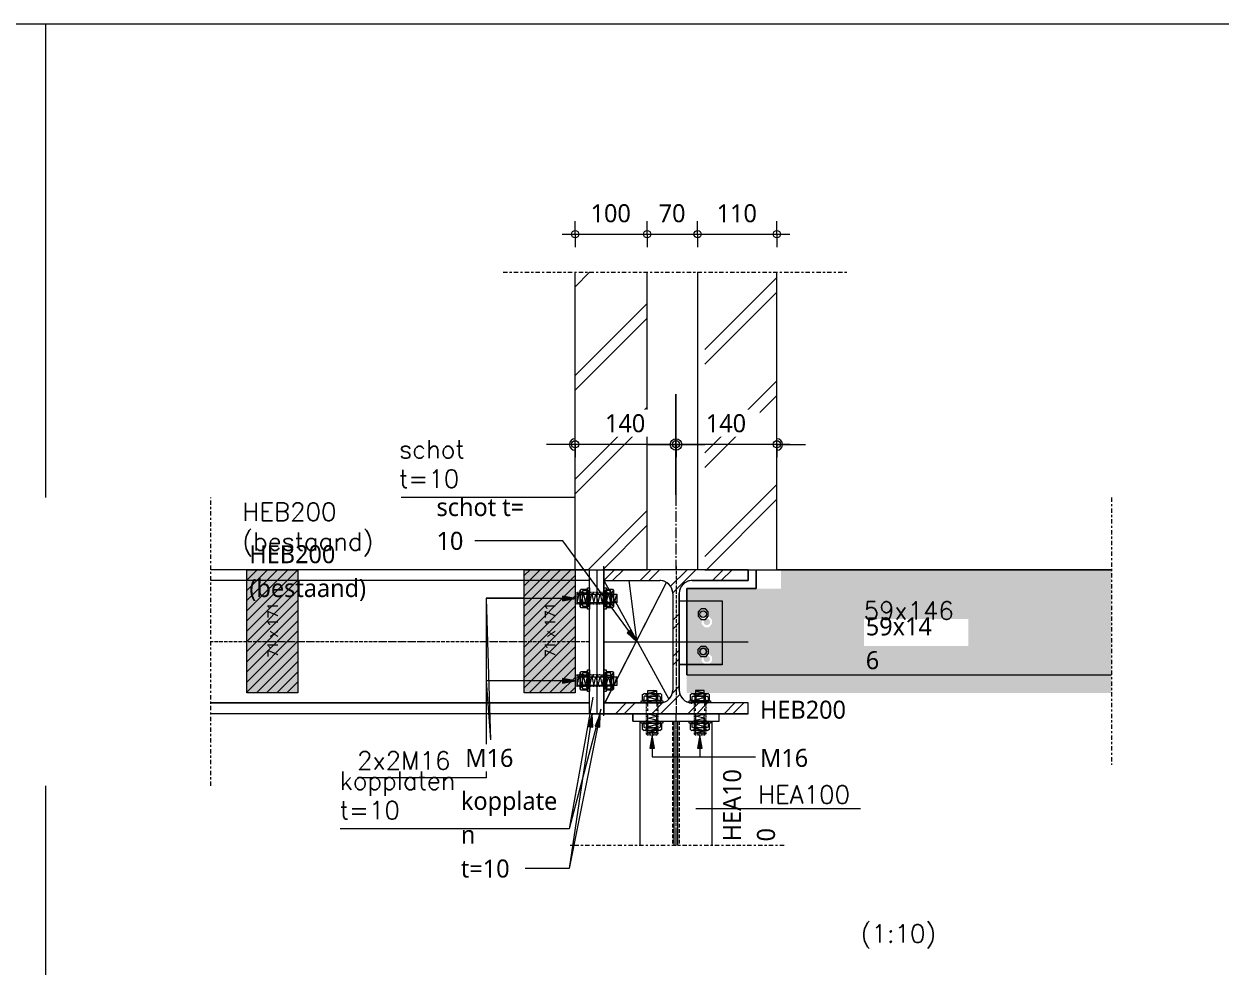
# Model space of a CAD drawing. Header units: millimetres. Extents: x -14163 to 55687, y -143 to 37302.
# Drawn here: x 20575 to 22237, y 34313 to 35622 of the extents above; entities that cross this region are included whole.
import ezdxf

# ---------------------------------------------------------------- set-up
doc = ezdxf.new("R2010")
doc.units = ezdxf.units.MM
for name, pattern in [('Dash', [6.35, 3.175, -3.175]), ('IMPORT-CENTER2 _2_', [571.5, 381, -63.5, 63.5, -63.5]), ('IMPORT-HIDDEN _3_', [190.5, 127, -63.5]), ('MV_center', [15, 6, -3, 3, -3]), ('MV_hartlijn_staal', [6.6, 5, -0.8, 0, -0.8]), ('Streep 1_1', [2, 1, -1])]:
    doc.linetypes.add(name, pattern=pattern)
for name, color, linetype, lineweight in [('A-ANNO-DIMS', 211, 'Continuous', 13), ('A-ANNO-DIMS-10', 211, 'Continuous', 13), ('A-ANNO-NOTE', 131, 'Continuous', 18), ('A-DETL', 90, 'Continuous', 13), ('A-DETL-GENF', 92, 'Continuous', 18), ('A-DETL-GENF-HDLN', 1, 'Dash', 18), ('A-DETL-IDEN', 3, 'Continuous', 18), ('A-DETL-MEDM', 33, 'Continuous', 18), ('ARCERING', 55, 'Continuous', 13), ('doorbraakdetails_dwg', 8, 'Continuous', 13), ('G-ANNO-TEXT', 231, 'Continuous', 13), ('MAATVOERING', 1, 'Continuous', 13), ('STAAL', 2, 'Continuous', 13)]:
    doc.layers.add(name, color=color, linetype=linetype, lineweight=lineweight)
doc.styles.add('RomanS', font='romans__.ttf', dxfattribs={"height": 635})
doc.styles.add('Segoe UI', font='segoeui.ttf', dxfattribs={"height": 15})
doc.styles.add('Segoe UI_3', font='segoeui.ttf', dxfattribs={"height": 25})
doc.dimstyles.new('2_5_mm', dxfattribs={"dimscale": 304.8, "dimtxt": 26.184099, "dimasz": 0.032808, "dimexe": 0.059055, "dimexo": 0.0625, "dimgap": 0.029528, "dimtad": 1, "dimdec": 0, "dimzin": 0, "dimdsep": 46, "dimtxsty": 'Segoe UI_3', "dimblk1": 'DOTBLANK', "dimblk2": 'DOTBLANK', "dimsah": 1, "dimcen": 0.09, "dimdle": 0.059055, "dimazin": 0, "dimtfac": 1, "dimtdec": 4, "dimtix": 1, "dimtmove": 0, "dimatfit": 3, "dimfxl": 0.059055, "dimfxlon": 1, "dimtvp": 1, "dimtfill": 1, "dimtolj": 1, "dimtzin": 0, "dimarcsym": 2})
pattern_1 = [(45, (0, 0), (-71.84205, 71.84205), []), (45, (20.32, 0), (-71.84205, 71.84205), [])]

# ---------------------------------------------------------------- blocks, each defined once
blk = doc.blocks.new('doorbraakdetails_dwg_MOER-5098697-Details Constructie')
at = {"layer": 'ARCERING', "color": 2}
for p, q in [((-5.08, 3.74), (-5.08, 0.32)), ((-3.81, 4.06), (3.81, 4.06)), ((-3.81, 0), (3.81, 0)), ((-2.54, 3.74), (-2.54, 0.32)), ((2.54, 3.74), (2.54, 0.32)), ((5.08, 3.74), (5.08, 0.32))]:
    blk.add_line(p, q, dxfattribs=at)
for centre, radius, start, end in [((-3.81, 1.4), 2.66, 61.49293, 118.50707), ((-3.81, 2.66), 2.66, 241.49293, 298.50707), ((0, -6.1), 10.16, 75.52249, 104.47751), ((0, 10.16), 10.16, 255.52249, 284.47751), ((3.81, 1.4), 2.66, 61.49293, 118.50707), ((3.81, 2.66), 2.66, 241.49293, 298.50707)]:
    blk.add_arc(centre, radius, start, end, dxfattribs=at)
blk = doc.blocks.new('doorbraakdetails_dwg_MOER_BOUT_MOER12-5098698-Details Constructie')
at = {"layer": 'ARCERING', "flags": 128}
blk.add_lwpolyline([(-290, 1397), (320, 1251), (-290, 1104), (320, 957), (-290, 810), (320, 664), (-290, 517), (320, 370), (-290, 224), (320, 77), (-290, -70), (320, -216), (-290, -363), (320, -510), (-290, -656), (320, -803), (-290, -950), (320, -1096), (-290, -1243), (320, -1390)], dxfattribs=at)
at = {"layer": 'MAATVOERING', "color": 2, "flags": 128}
blk.add_lwpolyline([(-290, 1397), (320, 1397), (320, -1387), (-290, -1387)], close=True, dxfattribs=at)
at = {"xscale": 112.5, "yscale": 112.5, "zscale": 112.5, "rotation": 180}
for p in [(15, 1042), (15, -538)]:
    blk.add_blockref('doorbraakdetails_dwg_MOER-5098697-Details Constructie', p, dxfattribs=at)
blk = doc.blocks.new('doorbraakdetails_dwg_HE200B-V40-Details Constructie')
at = {"layer": 'STAAL'}
for centre, start, end in [((-114.3, -167.64), 70.028763, 90), ((114.3, -167.64), 90, 109.971237), ((-114.3, -167.64), 25.028763, 64.971237), ((-114.3, -167.64), 360, 19.971237), ((114.3, -167.64), 160.028763, 180), ((114.3, -167.64), 115.028763, 154.971237), ((-114.3, -848.36), 295.028763, 334.971237), ((-114.3, -848.36), 340.028763, 0), ((114.3, -848.36), 180, 199.971237), ((114.3, -848.36), 205.028763, 244.971237), ((-114.3, -848.36), 270, 289.971237), ((114.3, -848.36), 250.028763, 270)]:
    blk.add_arc(centre, 91.44, start, end, dxfattribs=at)
blk = doc.blocks.new('doorbraakdetails_dwg_DOT2035-5098825-Details Constructie')
at = {"layer": 'MAATVOERING'}
blk.add_line((12850, 17983), (11834, 17983), dxfattribs=at)
for start, end in [(90, 180), (180, 270)]:
    blk.add_arc((12850, 17983), 203, start, end, dxfattribs=at)
blk = doc.blocks.new('doorbraakdetails_dwg_DOT2035-5098826-Details Constructie')
at = {"layer": 'MAATVOERING'}
for p, q in [((16406, 19761), (16406, 16205)), ((15898, 17983), (17422, 17983))]:
    blk.add_line(p, q, dxfattribs=at)
blk.add_circle((16406, 17983), 203, dxfattribs=at)
blk = doc.blocks.new('doorbraakdetails_dwg_DOT2035-5098827-Details Constructie')
at = {"layer": 'MAATVOERING'}
for p, q in [((16406, 16205), (16406, 19761)), ((16914, 17983), (15390, 17983))]:
    blk.add_line(p, q, dxfattribs=at)
blk.add_circle((16406, 17983), 203, dxfattribs=at)
blk = doc.blocks.new('doorbraakdetails_dwg_DOT2035-5098828-Details Constructie')
at = {"layer": 'MAATVOERING'}
blk.add_line((19962, 17983), (20978, 17983), dxfattribs=at)
for start, end in [(0, 90), (270, 360)]:
    blk.add_arc((19962, 17983), 203, start, end, dxfattribs=at)
blk = doc.blocks.new('doorbraakdetails_dwg_MOERPLAT-5098699-Details Constructie')
at = {"layer": 'STAAL', "flags": 128}
blk.add_lwpolyline([(-60, 25), (-60, -25), (-25, -63), (25, -63), (60, -25), (60, 25), (25, 63), (-25, 63)], close=True, dxfattribs=at)
at = {"layer": 'STAAL'}
blk.add_circle((0, 0), 38.1, dxfattribs=at)
blk = doc.blocks.new('doorbraakdetails_dwg_MOERPLAT-5098701-Details Constructie')
at = {"layer": 'STAAL', "flags": 128}
blk.add_lwpolyline([(-60, 25), (-60, -25), (-25, -63), (25, -63), (60, -25), (60, 25), (25, 63), (-25, 63)], close=True, dxfattribs=at)
at = {"layer": 'STAAL'}
blk.add_circle((0, 0), 38.1, dxfattribs=at)
blk = doc.blocks.new('doorbraakdetails_dwg_MOER-5098815-Details Constructie')
at = {"layer": 'ARCERING', "color": 2}
for p, q in [((-5.08, 3.74), (-5.08, 0.32)), ((-3.81, 4.06), (3.81, 4.06)), ((-3.81, 0), (3.81, 0)), ((-2.54, 3.74), (-2.54, 0.32)), ((2.54, 3.74), (2.54, 0.32)), ((5.08, 3.74), (5.08, 0.32))]:
    blk.add_line(p, q, dxfattribs=at)
for centre, radius, start, end in [((-3.81, 1.4), 2.66, 61.49293, 118.50707), ((-3.81, 2.66), 2.66, 241.49293, 298.50707), ((0, -6.1), 10.16, 75.52249, 104.47751), ((0, 10.16), 10.16, 255.52249, 284.47751), ((3.81, 1.4), 2.66, 61.49293, 118.50707), ((3.81, 2.66), 2.66, 241.49293, 298.50707)]:
    blk.add_arc(centre, radius, start, end, dxfattribs=at)
blk = doc.blocks.new('doorbraakdetails_dwg_A$C66DC2368-5098831-Details Constructie')
at = {"layer": 'ARCERING'}
h = blk.add_hatch(color=8, dxfattribs=at)
h.paths.add_polyline_path([(31759, 9225), (31759, 13568), (20108, 13568), (20108, 12904), (16785, 12904), (16785, 9225), (28853, 9225)])
h.paths.add_polyline_path([(17569, 10235), (17416, 10235), (17313, 10347), (17313, 10500), (17416, 10612), (17569, 10612), (17672, 10500), (17672, 10347)])
h.paths.add_polyline_path([(17493, 10309), (17522, 10313), (17550, 10325), (17573, 10343), (17592, 10366), (17603, 10394), (17607, 10424), (17603, 10453), (17592, 10481), (17573, 10504), (17550, 10523), (17522, 10534), (17493, 10538), (17463, 10534), (17436, 10523), (17412, 10504), (17394, 10481), (17382, 10453), (17378, 10424), (17382, 10394), (17394, 10366), (17412, 10343), (17436, 10325), (17463, 10313)])
h.paths.add_polyline_path([(23041, 10875), (23041, 11828), (26715, 11828), (26715, 10875)])
h.paths.add_polyline_path([(17569, 11542), (17416, 11542), (17313, 11655), (17313, 11807), (17416, 11920), (17569, 11920), (17672, 11807), (17672, 11655)])
h.paths.add_polyline_path([(17493, 11617), (17522, 11621), (17550, 11632), (17573, 11650), (17592, 11674), (17603, 11701), (17607, 11731), (17603, 11761), (17592, 11788), (17573, 11812), (17550, 11830), (17522, 11841), (17493, 11845), (17463, 11841), (17436, 11830), (17412, 11812), (17394, 11788), (17382, 11761), (17378, 11731), (17382, 11701), (17394, 11674), (17412, 11650), (17436, 11632), (17463, 11621)])
at = {"layer": 'ARCERING', "linetype": 'IMPORT-CENTER2 _2_'}
for p, q in [((16406, 16205), (16406, 13568)), ((16406, 8488), (16406, 3848))]:
    blk.add_line(p, q, dxfattribs=at)
at = {"layer": 'ARCERING', "flags": 128}
for points in [[(15620, 8869), (15409, 8920), (15714, 8993), (15409, 9067), (15714, 9140), (15409, 9213), (15714, 9287), (15627, 9308)], [(17191, 8869), (17402, 8920), (17098, 8993), (17402, 9067), (17098, 9140), (17402, 9213), (17098, 9287), (17184, 9308)], [(15714, 7820), (15409, 7893), (15714, 7967), (15409, 8040), (15714, 8113), (15409, 8187), (15714, 8260), (15409, 8333), (15714, 8407), (15409, 8480), (15443, 8488)], [(17098, 7820), (17402, 7893), (17098, 7967), (17402, 8040), (17098, 8113), (17402, 8187), (17098, 8260), (17402, 8333), (17098, 8407), (17402, 8480), (17369, 8488)]]:
    blk.add_lwpolyline(points, dxfattribs=at)
at = {"layer": 'MAATVOERING'}
for p, q in [((15390, 17983), (15898, 17983)), ((16914, 17983), (17422, 17983)), ((12850, 16118), (6718, 16118)), ((15025, 11071), (14751, 13187)), ((11046, 9648), (9708, 9648)), ((13754, 8655), (12634, 4439)), ((22910, 5144), (17102, 5144))]:
    blk.add_line(p, q, dxfattribs=at)
at = {"layer": 'MAATVOERING', "color": 2}
for p, q in [((15714, 8488), (15714, 7820)), ((17098, 8488), (17098, 7820))]:
    blk.add_line(p, q, dxfattribs=at)
at = {"layer": 'MAATVOERING', "flags": 128}
for points in [[(11046, 12560), (9708, 12560), (9708, 6239), (5172, 6239)], [(13478, 9074), (12634, 4439), (4564, 4439)]]:
    blk.add_lwpolyline(points, dxfattribs=at)
at = {"layer": 'MAATVOERING', "color": 2, "flags": 128}
for points in [[(15409, 8869), (15409, 9308), (15714, 9308), (15714, 8869)], [(17402, 8869), (17402, 9308), (17098, 9308), (17098, 8869)], [(15714, 7820), (15409, 7820), (15409, 8488)], [(17098, 7820), (17402, 7820), (17402, 8488)]]:
    blk.add_lwpolyline(points, dxfattribs=at)
at = {"layer": 'STAAL', "color": 1}
for p, q in [((1267, 13568), (0, 13568)), ((11046, 13568), (3070, 13568)), ((1267, 13187), (0, 13187)), ((11046, 13187), (3070, 13187)), ((13358, 13187), (12850, 13187)), ((13358, 8869), (0, 8869)), ((13358, 8488), (0, 8488))]:
    blk.add_line(p, q, dxfattribs=at)
at = {"layer": 'STAAL'}
for p, q in [((13612, 13568), (13612, 8488)), ((31759, 13568), (19962, 13568)), ((13866, 13187), (13866, 8869)), ((13866, 13187), (16157, 9003)), ((13895, 8869), (16074, 13117)), ((15136, 8234), (15136, 3848)), ((17676, 8234), (17676, 3848))]:
    blk.add_line(p, q, dxfattribs=at)
at = {"layer": 'STAAL', "linetype": 'IMPORT-HIDDEN _3_'}
for p, q in [((16287, 8234), (16287, 3848)), ((16524, 8234), (16524, 3848))]:
    blk.add_line(p, q, dxfattribs=at)
at = {"layer": 'STAAL', "flags": 128}
for points in [[(13866, 8488), (13358, 8488), (13358, 13568)], [(19228, 13568), (19228, 12904), (16785, 12904), (16785, 9860), (31759, 9860)], [(16520, 12466), (18034, 12466), (18034, 10221), (16520, 10221)], [(14882, 8488), (14882, 8234), (17930, 8234), (17930, 8488)]]:
    blk.add_lwpolyline(points, dxfattribs=at)
for name in ['doorbraakdetails_dwg_DOT2035-5098827-Details Constructie', 'doorbraakdetails_dwg_DOT2035-5098826-Details Constructie', 'doorbraakdetails_dwg_DOT2035-5098825-Details Constructie', 'doorbraakdetails_dwg_DOT2035-5098828-Details Constructie']:
    blk.add_blockref(name, (0, 0))
for name, p, xscale, yscale, zscale in [('doorbraakdetails_dwg_HE200B-V40-Details Constructie', (16406, 13568), 5, 5, 5), ('doorbraakdetails_dwg_MOERPLAT-5098699-Details Constructie', (17366, 12002), 3, 3, 3), ('doorbraakdetails_dwg_MOER-5098697-Details Constructie', (15561, 8883), 56.25, 56.25, 56.25), ('doorbraakdetails_dwg_MOER-5098697-Details Constructie', (15561, 7998), 56.25, 56.25, 56.25)]:
    blk.add_blockref(name, p, dxfattribs=dict(xscale=xscale, yscale=yscale, zscale=zscale))
at = {"xscale": 0.5000000000000001, "yscale": 0.5000000000000001, "zscale": 0.5000000000000001, "rotation": 90}
for p in [(13621, 12548), (13621, 9636)]:
    blk.add_blockref('doorbraakdetails_dwg_MOER_BOUT_MOER12-5098698-Details Constructie', p, dxfattribs=at)
at = {"extrusion": (0, 0, -1), "xscale": 3, "yscale": 3, "zscale": -3, "rotation": 180}
blk.add_blockref('doorbraakdetails_dwg_MOERPLAT-5098701-Details Constructie', (-17366, 10685), dxfattribs=at)
at = {"extrusion": (0, 0, -1), "xscale": 56.25, "yscale": 56.25, "zscale": -56.25}
for p in [(-17250, 8883), (-17250, 7998)]:
    blk.add_blockref('doorbraakdetails_dwg_MOER-5098815-Details Constructie', p, dxfattribs=at)
at = {"layer": 'MAATVOERING', "color": 2, "char_height": 635, "attachment_point": 1, "line_spacing_factor": 0.983083, "style": 'RomanS'}
for s, insert, width in [('schot\\Pt=10', (6641, 18131), 3147.24), ('HEB200\\P(bestaand)', (1111, 15926), 6294.47), ('59x146', (23023, 12443), 4299.42), ('HEB200', (19305, 9063), 4670.59), ('2x2M16', (5161, 7160), 4446.34), ('kopplaten\\Pt=10', (4547, 6451), 5559.86), ('HEA100', (19305, 5961), 4415.41), ('(1:10)', (22917, 1062), 3618.94)]:
    blk.add_mtext(s, dxfattribs=dict(at, insert=insert, width=width))
blk = doc.blocks.new('doorbraakdetails_dwg-4168051-Details Constructie')
at = {"layer": 'MAATVOERING'}
for p, q in [((114199, 223774), (242241, 223774)), ((135605, 207079), (135605, 223774)), ((135605, 176354), (135605, 196919))]:
    blk.add_line(p, q, dxfattribs=at)
blk.add_blockref('doorbraakdetails_dwg_A$C66DC2368-5098831-Details Constructie', (141426, 190971))
blk = doc.blocks.new('28 Staalprofielen- IPE_HEA_HEB 2d - HEB200-V89-Details Constructie')
at = {"layer": 'A-DETL-GENF', "lineweight": 13}
h = blk.add_hatch(dxfattribs=at)
h.set_pattern_fill('FP_175', color=256, style=0, pattern_type=2)
h.set_pattern_definition([(45, (-21480.27, -34764.66), (-25.144717, 25.144717), []), (45, (-21480.27, -34726.56), (-25.144717, 25.144717), [])])
h.paths.add_polyline_path([(-100, -100), (100, -100), (100, -85), (22.5, -85), (17.8, -84.4), (13.5, -82.6), (9.8, -79.7), (6.9, -76), (5.1, -71.7), (4.5, -67), (4.5, 67), (5.1, 71.7), (6.9, 76), (9.8, 79.7), (13.5, 82.6), (17.8, 84.4), (22.5, 85), (100, 85), (100, 100), (-100, 100), (-100, 85), (-22.5, 85), (-17.8, 84.4), (-13.5, 82.6), (-9.8, 79.7), (-6.9, 76), (-5.1, 71.7), (-4.5, 67), (-4.5, -67), (-5.1, -71.7), (-6.9, -76), (-9.8, -79.7), (-13.5, -82.6), (-17.8, -84.4), (-22.5, -85), (-100, -85), (-100, -94.9)])
at = {"layer": 'A-DETL-GENF'}
for p, q in [((100, 100), (-100, 100)), ((-100, 100), (-100, 85)), ((100, 100), (-100, 100)), ((-100, 100), (-100, 85)), ((100, 85), (100, 100)), ((100, 100), (100, 85)), ((-100, 85), (-22.5, 85)), ((-100, 85), (-22.5, 85)), ((22.5, 85), (100, 85)), ((100, 85), (22.5, 85)), ((-4.5, 67), (-4.5, -67)), ((-4.5, 67), (-4.5, -67)), ((4.5, -67), (4.5, 67)), ((4.5, 67), (4.5, -67)), ((-100, 0), (100, 0)), ((-22.5, -85), (-100, -85)), ((-100, -85), (-100, -100)), ((-100, -100), (-100, -85)), ((-100, -85), (-22.5, -85)), ((100, -85), (22.5, -85)), ((100, -85), (22.5, -85)), ((100, -100), (100, -85)), ((100, -100), (100, -85)), ((-100, -100), (100, -100)), ((100, -100), (-100, -100))]:
    blk.add_line(p, q, dxfattribs=at)
at = {"layer": 'A-DETL-GENF', "linetype": 'MV_hartlijn_staal', "lineweight": 13}
blk.add_line((0, 105), (0, -100), dxfattribs=at)
at = {"layer": 'A-DETL-GENF'}
for centre, start, end in [((-22.5, 67), 0, 90), ((-22.5, 67), 360, 90), ((22.5, 67), 90, 180), ((22.5, 67), 90, 180), ((-22.5, -67), 270, 0), ((-22.5, -67), 270, 0), ((22.5, -67), 180, 270), ((22.5, -67), 180, 270)]:
    blk.add_arc(centre, 18, start, end, dxfattribs=at)
blk = doc.blocks.new('00 hout_rechthoekig_sls - Vuren 71x171-4309823-Details Constructie')
at = {"layer": 'A-DETL-GENF', "lineweight": 13}
blk.add_hatch(color=256, dxfattribs=at).paths.add_polyline_path([(0, -71), (171, -71), (171, 0), (0, 0)])
at = {"layer": 'A-DETL-MEDM', "lineweight": 13}
h = blk.add_hatch(dxfattribs=at)
h.set_pattern_fill('FP_176', color=256, style=0, pattern_type=2)
h.set_pattern_definition([(315, (-34693.661, 20884.263), (7.0710678, 7.0710678), [])])
h.paths.add_polyline_path([(0, -71), (171, -71), (171, 0), (0, 0)])
at = {"layer": 'A-DETL-MEDM'}
for p, q in [((0, 0), (171, 0)), ((0, -71), (0, 0)), ((171, 0), (171, -71)), ((171, 0), (171, -71)), ((171, 0), (171, -71)), ((171, -71), (0, -71)), ((171, -71), (0, -71))]:
    blk.add_line(p, q, dxfattribs=at)
blk = doc.blocks.new('00 hout_rechthoekig_sls - Vuren 71x171-V90-Details Constructie')
at = {"layer": 'A-DETL-GENF', "lineweight": 13}
blk.add_hatch(color=256, dxfattribs=at).paths.add_polyline_path([(0, -71), (171, -71), (171, 0), (0, 0)])
at = {"layer": 'A-DETL-MEDM', "lineweight": 13}
h = blk.add_hatch(dxfattribs=at)
h.set_pattern_fill('FP_177', color=256, style=0, pattern_type=2)
h.set_pattern_definition([(315, (-34693.661, 21269.271), (7.0710678, 7.0710678), [])])
h.paths.add_polyline_path([(0, -71), (171, -71), (171, 0), (0, 0)])
at = {"layer": 'A-DETL-MEDM'}
for p, q in [((0, 0), (171, 0)), ((0, -71), (0, 0)), ((171, 0), (171, -71)), ((171, 0), (171, -71)), ((171, 0), (171, -71)), ((171, -71), (0, -71)), ((171, -71), (0, -71))]:
    blk.add_line(p, q, dxfattribs=at)
blk = doc.blocks.new('00 bout_moer - M16-4299269-Details Constructie')
at = {"layer": 'A-DETL-GENF'}
for p, q in [((-13, 11.6), (-11.7, 13)), ((-13, 11.6), (-11.1, 7.4)), ((-13, -11.1), (-13, 11.6)), ((-11.1, 7.4), (-13, 3.2)), ((-13, 3.2), (-13, -3.2)), ((-11.7, 13), (-4, 13)), ((-11.1, 7.4), (-4.6, 7.4)), ((-4.6, 7.4), (-2.8, 11.6)), ((-2.8, 3.2), (-4.6, 7.4)), ((-4, 13), (-2.8, 11.6)), ((-2.8, 0), (-2.8, 14.9)), ((-2.8, 14.9), (0, 14.9)), ((-2.8, 11.6), (-2.8, 0)), ((-2.8, -3.2), (-2.8, 3.2)), ((-2.8, -14.9), (-2.8, 0)), ((-2.8, 0), (-2.8, -11.1)), ((0, 14.9), (0, -14.9)), ((25, -14.9), (25, 14.9)), ((25, 14.9), (27.8, 14.9)), ((27.8, 14.9), (27.8, 0)), ((27.8, 11.1), (29.2, 13)), ((27.8, 0), (27.8, 11.1)), ((27.8, 11.1), (29.6, 7.2)), ((29.6, 7.2), (27.8, 3.2)), ((27.8, 3.2), (27.8, -3.2)), ((27.8, -11.6), (27.8, 0)), ((27.8, 0), (27.8, -14.9)), ((29.2, 13), (36.8, 13)), ((36.1, 7.2), (29.6, 7.2)), ((36.1, 7.2), (38, 11.1)), ((38, 3.2), (36.1, 7.2)), ((36.8, 13), (38, 11.1)), ((38, 11.1), (38, -11.6)), ((38, -3.2), (38, 3.2)), ((-13, -3.2), (-11.1, -7.2)), ((-11.1, -7.2), (-13, -11.1)), ((-11.8, -13), (-13, -11.1)), ((-4.2, -13), (-11.8, -13)), ((-11.1, -7.2), (-4.6, -7.2)), ((-4.6, -7.2), (-2.8, -3.2)), ((-2.8, -11.1), (-4.6, -7.2)), ((-2.8, -11.1), (-4.2, -13)), ((0, -14.9), (-2.8, -14.9)), ((27.8, -14.9), (25, -14.9)), ((27.8, -3.2), (29.6, -7.4)), ((29.6, -7.4), (27.8, -11.6)), ((29, -13), (27.8, -11.6)), ((36.7, -13), (29, -13)), ((36.1, -7.4), (29.6, -7.4)), ((36.1, -7.4), (38, -3.2)), ((38, -11.6), (36.1, -7.4)), ((38, -11.6), (36.7, -13))]:
    blk.add_line(p, q, dxfattribs=at)
at = {"layer": 'A-DETL-GENF', "linetype": 'Streep 1_1', "lineweight": 13}
for p, q in [((0, 8), (42.7, 8)), ((44.7, 6.5), (42.7, 8)), ((42.7, -8), (42.7, 8)), ((44.7, 6.5), (44.7, -6.5)), ((0, -8), (42.7, -8)), ((44.7, -6.5), (42.7, -8))]:
    blk.add_line(p, q, dxfattribs=at)
at = {"layer": 'A-DETL-GENF-HDLN'}
for p, q in [((0, 8), (1.5, 6.5)), ((0, 8), (0, -8)), ((1.5, 6.5), (42.7, 6.5)), ((0, -8), (1.5, -6.5)), ((1.5, -6.5), (42.7, -6.5))]:
    blk.add_line(p, q, dxfattribs=at)
blk = doc.blocks.new('00 bout_moer - M16-4299270-Details Constructie')
at = {"layer": 'A-DETL-GENF'}
for p, q in [((-13, 11.6), (-11.7, 13)), ((-13, 11.6), (-11.1, 7.4)), ((-13, -11.1), (-13, 11.6)), ((-11.1, 7.4), (-13, 3.2)), ((-13, 3.2), (-13, -3.2)), ((-11.7, 13), (-4, 13)), ((-11.1, 7.4), (-4.6, 7.4)), ((-4.6, 7.4), (-2.8, 11.6)), ((-2.8, 3.2), (-4.6, 7.4)), ((-4, 13), (-2.8, 11.6)), ((-2.8, 0), (-2.8, 14.9)), ((-2.8, 14.9), (0, 14.9)), ((-2.8, 11.6), (-2.8, 0)), ((-2.8, -3.2), (-2.8, 3.2)), ((-2.8, -14.9), (-2.8, 0)), ((-2.8, 0), (-2.8, -11.1)), ((0, 14.9), (0, -14.9)), ((20, -14.9), (20, 14.9)), ((20, 14.9), (22.8, 14.9)), ((22.8, 14.9), (22.8, 0)), ((22.8, 11.1), (24.2, 13)), ((22.8, 0), (22.8, 11.1)), ((22.8, 11.1), (24.6, 7.2)), ((24.6, 7.2), (22.8, 3.2)), ((22.8, 3.2), (22.8, -3.2)), ((22.8, -11.6), (22.8, 0)), ((22.8, 0), (22.8, -14.9)), ((24.2, 13), (31.8, 13)), ((31.1, 7.2), (24.6, 7.2)), ((31.1, 7.2), (33, 11.1)), ((33, 3.2), (31.1, 7.2)), ((31.8, 13), (33, 11.1)), ((33, 11.1), (33, -11.6)), ((33, -3.2), (33, 3.2)), ((-13, -3.2), (-11.1, -7.2)), ((-11.1, -7.2), (-13, -11.1)), ((-11.8, -13), (-13, -11.1)), ((-4.2, -13), (-11.8, -13)), ((-11.1, -7.2), (-4.6, -7.2)), ((-4.6, -7.2), (-2.8, -3.2)), ((-2.8, -11.1), (-4.6, -7.2)), ((-2.8, -11.1), (-4.2, -13)), ((0, -14.9), (-2.8, -14.9)), ((22.8, -14.9), (20, -14.9)), ((22.8, -3.2), (24.6, -7.4)), ((24.6, -7.4), (22.8, -11.6)), ((24, -13), (22.8, -11.6)), ((31.7, -13), (24, -13)), ((31.1, -7.4), (24.6, -7.4)), ((31.1, -7.4), (33, -3.2)), ((33, -11.6), (31.1, -7.4)), ((33, -11.6), (31.7, -13))]:
    blk.add_line(p, q, dxfattribs=at)
at = {"layer": 'A-DETL-GENF', "linetype": 'Streep 1_1', "lineweight": 13}
for p, q in [((0, 8), (37.7, 8)), ((39.7, 6.5), (37.7, 8)), ((37.7, -8), (37.7, 8)), ((39.7, 6.5), (39.7, -6.5)), ((0, -8), (37.7, -8)), ((39.7, -6.5), (37.7, -8))]:
    blk.add_line(p, q, dxfattribs=at)
at = {"layer": 'A-DETL-GENF-HDLN'}
for p, q in [((0, 8), (1.5, 6.5)), ((0, 8), (0, -8)), ((1.5, 6.5), (37.7, 6.5)), ((0, -8), (1.5, -6.5)), ((1.5, -6.5), (37.7, -6.5))]:
    blk.add_line(p, q, dxfattribs=at)
blk = doc.blocks.new('NLRS_00_DI_maskeer - Type 1-4234634-Details Constructie')
at = {"layer": 'A-DETL-GENF', "linetype": 'MV_center'}
blk.add_line((200, 0), (-100, 0), dxfattribs=at)
blk = doc.blocks.new('NLRS_00_DI_maskeer - Type 1-4234390-Details Constructie')
at = {"layer": 'A-DETL-GENF', "linetype": 'MV_center'}
blk.add_line((271, 0), (-100, 0), dxfattribs=at)
blk = doc.blocks.new('NLRS_00_DI_maskeer - Type 1-4234650-Details Constructie')
at = {"layer": 'A-DETL-GENF', "linetype": 'MV_center'}
blk.add_line((380, 0), (-100, 0), dxfattribs=at)
blk = doc.blocks.new('NLRS_00_DI_maskeer - Type 1-4234382-Details Constructie')
at = {"layer": 'A-DETL-GENF', "linetype": 'MV_center'}
blk.add_line((300, 0), (-100, 0), dxfattribs=at)
blk = doc.blocks.new('DIMBLOCK166-Details Constructie')
at = {"layer": 'A-ANNO-DIMS-10'}
for p, q in [((21340.3, 35330.2), (21340.3, 35348.2)), ((21440.3, 35330.2), (21440.3, 35348.2)), ((21322.3, 35330.2), (21440.3, 35330.2)), ((21340.3, 35330.2), (21340.3, 35312.2)), ((21440.3, 35330.2), (21440.3, 35312.2))]:
    blk.add_line(p, q, dxfattribs=at)
for centre in [(21340.3, 35330.2), (21440.3, 35330.2)]:
    blk.add_circle(centre, 5, dxfattribs=at)
at = {"layer": 'A-ANNO-DIMS-10', "color": 0, "insert": (21361.7, 35371.8), "char_height": 25, "width": 68.555, "attachment_point": 1, "line_spacing_factor": 1.142579, "style": 'Segoe UI_3', "bg_fill": 3, "box_fill_scale": 1.25, "bg_fill_color": 9, "bg_fill_true_color": 13158600, "bg_fill_transparency": 0}
blk.add_mtext('100', dxfattribs=at)
blk = doc.blocks.new('_DotBlank')
at = {"color": 0, "linetype": 'ByBlock', "lineweight": -2}
blk.add_line((-0.5, 0), (-1, 0), dxfattribs=at)
blk.add_circle((0, 0), 0.5, dxfattribs=at)
blk = doc.blocks.new('DIMBLOCK167-Details Constructie')
at = {"layer": 'A-ANNO-DIMS-10'}
for p, q in [((21440.3, 35330.2), (21440.3, 35348.2)), ((21510.3, 35330.2), (21510.3, 35348.2)), ((21440.3, 35330.2), (21510.3, 35330.2)), ((21440.3, 35330.2), (21440.3, 35312.2)), ((21510.3, 35330.2), (21510.3, 35312.2))]:
    blk.add_line(p, q, dxfattribs=at)
for centre in [(21440.3, 35330.2), (21510.3, 35330.2)]:
    blk.add_circle(centre, 5, dxfattribs=at)
at = {"layer": 'A-ANNO-DIMS-10', "color": 0, "insert": (21456.2, 35371.8), "char_height": 25, "width": 45.703, "attachment_point": 1, "line_spacing_factor": 1.142579, "style": 'Segoe UI_3', "bg_fill": 3, "box_fill_scale": 1.25, "bg_fill_color": 9, "bg_fill_true_color": 13158600, "bg_fill_transparency": 0}
blk.add_mtext('70', dxfattribs=at)
blk = doc.blocks.new('DIMBLOCK168-Details Constructie')
at = {"layer": 'A-ANNO-DIMS-10'}
for p, q in [((21510.3, 35330.2), (21510.3, 35348.2)), ((21620.3, 35330.2), (21620.3, 35348.2)), ((21510.3, 35330.2), (21638.3, 35330.2)), ((21510.3, 35330.2), (21510.3, 35312.2)), ((21620.3, 35330.2), (21620.3, 35312.2))]:
    blk.add_line(p, q, dxfattribs=at)
for centre in [(21510.3, 35330.2), (21620.3, 35330.2)]:
    blk.add_circle(centre, 5, dxfattribs=at)
at = {"layer": 'A-ANNO-DIMS-10', "color": 0, "insert": (21536.7, 35371.8), "char_height": 25, "width": 68.555, "attachment_point": 1, "line_spacing_factor": 1.142579, "style": 'Segoe UI_3', "bg_fill": 3, "box_fill_scale": 1.25, "bg_fill_color": 9, "bg_fill_true_color": 13158600, "bg_fill_transparency": 0}
blk.add_mtext('110', dxfattribs=at)
blk = doc.blocks.new('DIMBLOCK169-Details Constructie')
at = {"layer": 'A-ANNO-DIMS-10'}
for p, q in [((21340.3, 35038.7), (21340.3, 35056.7)), ((21480.3, 35038.7), (21480.3, 35056.7)), ((21322.3, 35038.7), (21480.3, 35038.7)), ((21340.3, 35038.7), (21340.3, 35020.7)), ((21480.3, 35038.7), (21480.3, 35020.7))]:
    blk.add_line(p, q, dxfattribs=at)
for centre in [(21340.3, 35038.7), (21480.3, 35038.7)]:
    blk.add_circle(centre, 5, dxfattribs=at)
at = {"layer": 'A-ANNO-DIMS-10', "color": 0, "insert": (21381.7, 35080.4), "char_height": 25, "width": 68.555, "attachment_point": 1, "line_spacing_factor": 1.142579, "style": 'Segoe UI_3', "bg_fill": 3, "box_fill_scale": 1.25, "bg_fill_color": 9, "bg_fill_true_color": 13158600, "bg_fill_transparency": 0}
blk.add_mtext('140', dxfattribs=at)
blk = doc.blocks.new('DIMBLOCK170-Details Constructie')
at = {"layer": 'A-ANNO-DIMS-10'}
for p, q in [((21480.3, 35038.7), (21480.3, 35056.7)), ((21620.3, 35038.7), (21620.3, 35056.7)), ((21480.3, 35038.7), (21638.3, 35038.7)), ((21480.3, 35038.7), (21480.3, 35020.7)), ((21620.3, 35038.7), (21620.3, 35020.7))]:
    blk.add_line(p, q, dxfattribs=at)
for centre in [(21480.3, 35038.7), (21620.3, 35038.7)]:
    blk.add_circle(centre, 5, dxfattribs=at)
at = {"layer": 'A-ANNO-DIMS-10', "color": 0, "insert": (21521.7, 35080.4), "char_height": 25, "width": 68.555, "attachment_point": 1, "line_spacing_factor": 1.142579, "style": 'Segoe UI_3', "bg_fill": 3, "box_fill_scale": 1.25, "bg_fill_color": 9, "bg_fill_true_color": 13158600, "bg_fill_transparency": 0}
blk.add_mtext('140', dxfattribs=at)

msp = doc.modelspace()

# ---------------------------------------------------------------- hatches: boundary and pattern name
at = {"layer": 'A-DETL-GENF', "lineweight": 13}
h = msp.add_hatch(dxfattribs=at)
h.set_pattern_fill('FP_115', color=254, style=0, pattern_type=2)
h.set_pattern_definition(pattern_1)
h.paths.add_polyline_path([(21440.3, 34864.7), (21440.3, 35277.4), (21340.3, 35277.4), (21340.3, 34864.7), (21380.3, 34864.7)])
h = msp.add_hatch(dxfattribs=at)
h.set_pattern_fill('FP_115', color=254, style=0, pattern_type=2)
h.set_pattern_definition(pattern_1)
h.paths.add_polyline_path([(21520.3, 34864.7), (21620.3, 34864.7), (21620.3, 35277.4), (21520.3, 35277.4), (21520.3, 34991.5)])
at = {"layer": 'A-DETL-IDEN'}
for points in [[(21340.6, 34824.8), (21322.6, 34828), (21322.6, 34821.6)], [(21340.6, 34710.6), (21322.6, 34713.8), (21322.6, 34707.4)], [(21447, 34635), (21443.9, 34617), (21450.2, 34617)], [(21513.5, 34635), (21510.3, 34617), (21516.7, 34617)]]:
    msp.add_hatch(color=256, dxfattribs=at).paths.add_polyline_path(points)
at = {"layer": 'G-ANNO-TEXT'}
for points in [[(21425.8, 34764.6), (21417.7, 34780.9), (21412.6, 34777.2)], [(21364.1, 34664.5), (21358.3, 34647.2), (21364.6, 34646.3)], [(21374.8, 34664.5), (21368.1, 34647.4), (21374.4, 34646.2)]]:
    msp.add_hatch(color=7, dxfattribs=at).paths.add_polyline_path(points)

# ---------------------------------------------------------------- linework, layer by layer
at = {"layer": 'A-DETL', "lineweight": 18}
for p, q in [((21340.3, 34864.7), (21340.3, 35277.4)), ((21440.3, 34864.7), (21440.3, 35277.4)), ((21510.3, 35277.4), (21510.3, 34864.7)), ((21620.3, 34864.7), (21620.3, 35277.4)), ((21360.3, 34864.7), (20834.4, 34864.7)), ((21340.3, 34864.7), (21440.3, 34864.7)), ((21360.3, 34664.7), (21360.3, 34864.7)), ((21370.3, 34864.7), (21370.3, 34664.7)), ((21380.3, 34661.9), (21380.3, 34869.7)), ((21520.3, 34864.7), (21620.3, 34864.7)), ((21580.3, 34864.7), (21620.3, 34864.7)), ((21591.4, 34838.5), (21591.4, 34864.7)), ((21591.4, 34864.7), (22084.8, 34864.7)), ((21360.3, 34849.7), (20834.4, 34849.7)), ((21380.3, 34849.7), (21470.5, 34684.9)), ((21381.4, 34679.7), (21467.2, 34847)), ((21495.2, 34838.5), (21591.4, 34838.5)), ((21495.2, 34718.7), (21495.2, 34838.5)), ((21484.8, 34821.3), (21544.4, 34821.3)), ((21544.4, 34821.3), (21544.4, 34732.9)), ((21515.1, 34810.4), (21511, 34806)), ((21511, 34806), (21511, 34800)), ((21521.1, 34810.4), (21515.1, 34810.4)), ((21525.1, 34806), (21521.1, 34810.4)), ((21525.1, 34800), (21525.1, 34806)), ((21511, 34800), (21515.1, 34795.6)), ((21515.1, 34795.6), (21521.1, 34795.6)), ((21521.1, 34795.6), (21525.1, 34800)), ((21511, 34754.2), (21515.1, 34758.6)), ((21515.1, 34758.6), (21521.1, 34758.6)), ((21521.1, 34758.6), (21525.1, 34754.2)), ((21511, 34748.2), (21511, 34754.2)), ((21515.1, 34743.7), (21511, 34748.2)), ((21521.1, 34743.7), (21515.1, 34743.7)), ((21525.1, 34748.2), (21521.1, 34743.7)), ((21525.1, 34754.2), (21525.1, 34748.2)), ((21544.4, 34732.9), (21484.8, 34732.9)), ((21495.2, 34718.7), (22084.8, 34718.7)), ((21360.3, 34679.7), (20834.4, 34679.7)), ((21360.3, 34664.7), (20834.4, 34664.7)), ((21360.3, 34664.7), (21380.3, 34664.7)), ((21420.3, 34654.7), (21420.3, 34664.7)), ((21420.3, 34654.7), (21540.3, 34654.7)), ((21430.3, 34482), (21430.3, 34654.7)), ((21477.8, 34482), (21477.8, 34654.7)), ((21482.8, 34482), (21482.8, 34654.7)), ((21530.3, 34482), (21530.3, 34654.7)), ((21540.3, 34654.7), (21540.3, 34664.7))]:
    msp.add_line(p, q, dxfattribs=at)
at = {"layer": 'A-DETL', "linetype": 'MV_hartlijn_staal'}
for p, q in [((21360.3, 34764.7), (20834.4, 34764.7)), ((21480.3, 34482), (21480.3, 34654.7))]:
    msp.add_line(p, q, dxfattribs=at)
at = {"layer": 'A-DETL', "lineweight": 18}
for centre in [(21518.1, 34803), (21518.1, 34751.2)]:
    msp.add_circle(centre, 4.5, dxfattribs=at)
at = {"layer": 'A-DETL-IDEN'}
for p, q in [((21216.6, 34824.8), (21222.6, 34628.7)), ((21340.6, 34824.8), (21216.6, 34824.8)), ((21340.6, 34824.8), (21322.6, 34828)), ((21322.6, 34828), (21322.6, 34821.6)), ((21322.6, 34821.6), (21340.6, 34824.8)), ((21216.6, 34710.6), (21222.6, 34628.7)), ((21340.6, 34710.6), (21216.6, 34710.6)), ((21340.6, 34710.6), (21322.6, 34713.8)), ((21322.6, 34713.8), (21322.6, 34707.4)), ((21322.6, 34707.4), (21340.6, 34710.6)), ((21447, 34635), (21443.9, 34617)), ((21450.2, 34617), (21447, 34635)), ((21447, 34635), (21447, 34605.2)), ((21513.5, 34635), (21510.3, 34617)), ((21516.7, 34617), (21513.5, 34635)), ((21513.5, 34635), (21513.5, 34605.2)), ((21443.9, 34617), (21450.2, 34617)), ((21447, 34605.2), (21596, 34605.2)), ((21510.3, 34617), (21516.7, 34617)), ((21513.5, 34605.2), (21596, 34605.2))]:
    msp.add_line(p, q, dxfattribs=at)
at = {"layer": 'G-ANNO-TEXT', "color": 250}
for p, q in [((21323.1, 34904.7), (21201.2, 34904.7)), ((21425.8, 34764.6), (21323.1, 34904.7)), ((21417.7, 34780.9), (21412.6, 34777.2)), ((21412.6, 34777.2), (21425.8, 34764.6)), ((21425.8, 34764.6), (21417.7, 34780.9)), ((21364.1, 34664.5), (21332.1, 34450)), ((21374.8, 34664.5), (21332.1, 34450)), ((21364.1, 34664.5), (21358.3, 34647.2)), ((21364.6, 34646.3), (21364.1, 34664.5)), ((21374.8, 34664.5), (21368.1, 34647.4)), ((21374.4, 34646.2), (21374.8, 34664.5)), ((21358.3, 34647.2), (21364.6, 34646.3)), ((21368.1, 34647.4), (21374.4, 34646.2)), ((21332.1, 34450), (21270.7, 34450))]:
    msp.add_line(p, q, dxfattribs=at)

# ---------------------------------------------------------------- block references
at = {"layer": 'A-DETL-GENF', "linetype": 'MV_center'}
for name, p, rotation in [('NLRS_00_DI_maskeer - Type 1-4234650-Details Constructie', (21620.3, 35277.4), 180), ('NLRS_00_DI_maskeer - Type 1-4234382-Details Constructie', (20834.4, 34864.7), 270), ('NLRS_00_DI_maskeer - Type 1-4234390-Details Constructie', (22084.8, 34693.7), 90)]:
    msp.add_blockref(name, p, dxfattribs=dict(at, rotation=rotation))
at = {"layer": 'A-DETL-GENF'}
msp.add_blockref('28 Staalprofielen- IPE_HEA_HEB 2d - HEB200-V89-Details Constructie', (21480.3, 34764.7), dxfattribs=at)
for name, p, rotation in [('00 bout_moer - M16-4299270-Details Constructie', (21380.3, 34824.8), 180), ('00 bout_moer - M16-4299270-Details Constructie', (21380.3, 34710.6), 180), ('00 bout_moer - M16-4299269-Details Constructie', (21447, 34679.7), 270), ('00 bout_moer - M16-4299269-Details Constructie', (21513.5, 34679.7), 270)]:
    msp.add_blockref(name, p, dxfattribs=dict(at, rotation=rotation))
at = {"layer": 'A-DETL-GENF', "linetype": 'MV_center'}
msp.add_blockref('NLRS_00_DI_maskeer - Type 1-4234634-Details Constructie', (21430.3, 34482), dxfattribs=at)
at = {"layer": 'A-DETL-MEDM', "lineweight": 13, "rotation": 90}
for name, p in [('00 hout_rechthoekig_sls - Vuren 71x171-4309823-Details Constructie', (20884.3, 34693.7)), ('00 hout_rechthoekig_sls - Vuren 71x171-V90-Details Constructie', (21269.3, 34693.7))]:
    msp.add_blockref(name, p, dxfattribs=at)
at = {"layer": 'doorbraakdetails_dwg', "color": 2, "xscale": 0.039370078740157, "yscale": 0.039370078740157, "zscale": 0.039370078740157}
msp.add_blockref('doorbraakdetails_dwg-4168051-Details Constructie', (15266.4, 26811.9), dxfattribs=at)

# ---------------------------------------------------------------- texts
at = {"layer": 'A-ANNO-NOTE', "lineweight": 13, "char_height": 15, "width": 94.599, "attachment_point": 1, "rotation": 90, "style": 'Segoe UI'}
for insert in [(20912.9, 34743), (21297.9, 34743)]:
    msp.add_mtext('71 x 171', dxfattribs=dict(at, insert=insert))
at = {"layer": 'G-ANNO-TEXT', "color": 7, "char_height": 25, "attachment_point": 1, "style": 'Segoe UI_3'}
for s, insert, width in [('schot t=', (21147.8, 34964.1), 155.527), ('10', (21147.8, 34917.2), 46.498), ('59x14', (21743.8, 34798.5), 112.236), ('6', (21743.8, 34751.6), 23.249), ('kopplate', (21181.6, 34556.4), 164.346), ('n', (21181.6, 34509.5), 24.051), ('t=10', (21181.6, 34462.5), 89.789)]:
    msp.add_mtext(s, dxfattribs=dict(at, insert=insert, width=width))
at = {"layer": 'G-ANNO-TEXT', "color": 253, "char_height": 25, "attachment_point": 1, "style": 'Segoe UI_3'}
for s, insert, width in [('HEB200 ', (20888, 34898.7), 157.932), ('(bestaand)', (20888, 34851.7), 197.215)]:
    msp.add_mtext(s, dxfattribs=dict(at, insert=insert, width=width))
at = {"layer": 'G-ANNO-TEXT', "color": 7, "char_height": 25, "attachment_point": 1, "rotation": 90, "style": 'Segoe UI_3'}
for s, insert, width in [('HEA10', (21545.7, 34487.6), 125.865), ('0', (21592.7, 34487.6), 23.249)]:
    msp.add_mtext(s, dxfattribs=dict(at, insert=insert, width=width))

# ---------------------------------------------------------------- next in the draw order: texts
at = {"layer": 'A-DETL-IDEN', "lineweight": 13, "char_height": 25, "attachment_point": 1, "style": 'Segoe UI_3', "bg_fill": 3, "box_fill_scale": 1.25, "bg_fill_color": 9, "bg_fill_true_color": 13158600, "bg_fill_transparency": 0}
for s, insert, width in [('HEB200', (21597, 34682.9), 145.907), ('M16', (21187.7, 34616), 84.979), ('M16', (21597, 34616), 84.979)]:
    msp.add_mtext(s, dxfattribs=dict(at, insert=insert, width=width))

# ---------------------------------------------------------------- next in the draw order: dimensions: what is measured, and where the dimension line sits
at = {"layer": 'A-ANNO-DIMS'}
for base, p1, p2, override, picture, middle in [((21440.3, 35330.2), (21340.3, 35312.2), (21440.3, 35312.2), {"dimpost": '<>', "dimfxl": 100}, 'DIMBLOCK166-Details Constructie', (21390.3, 35352.2)), ((21480.3, 35038.7), (21340.3, 35056.7), (21480.3, 35020.7), {"dimpost": '<>', "dimfxl": 144.554488}, 'DIMBLOCK169-Details Constructie', (21410.3, 35060.7))]:
    dim = msp.add_linear_dim(base=base, p1=p1, p2=p2, dimstyle='2_5_mm', override=override, dxfattribs=at)
    dim.commit()
    dim.dimension.update_dxf_attribs({"geometry": picture, "text_midpoint": middle})

# ---------------------------------------------------------------- next in the draw order: dimensions: what is measured, and where the dimension line sits
for base, p1, p2, override, picture, middle in [((21510.3, 35330.2), (21440.3, 35312.2), (21510.3, 35312.2), {"dimpost": '<>', "dimfxl": 70}, 'DIMBLOCK167-Details Constructie', (21475.3, 35352.1)), ((21620.3, 35038.7), (21480.3, 35020.7), (21620.3, 35056.7), {"dimpost": '<>', "dimfxl": 144.554488}, 'DIMBLOCK170-Details Constructie', (21550.3, 35060.7))]:
    dim = msp.add_linear_dim(base=base, p1=p1, p2=p2, dimstyle='2_5_mm', override=override, dxfattribs=at)
    dim.commit()
    dim.dimension.update_dxf_attribs({"geometry": picture, "text_midpoint": middle})

# ---------------------------------------------------------------- next in the draw order: dimensions: what is measured, and where the dimension line sits
dim = msp.add_linear_dim(base=(21620.3, 35330.2), p1=(21510.3, 35312.2), p2=(21620.3, 35312.2), dimstyle='2_5_mm', override={"dimpost": '<>', "dimfxl": 110}, dxfattribs=at)
dim.commit()
dim.dimension.update_dxf_attribs({"geometry": 'DIMBLOCK168-Details Constructie', "text_midpoint": (21565.3, 35352.2)})

doc.saveas('drawing.dxf')
